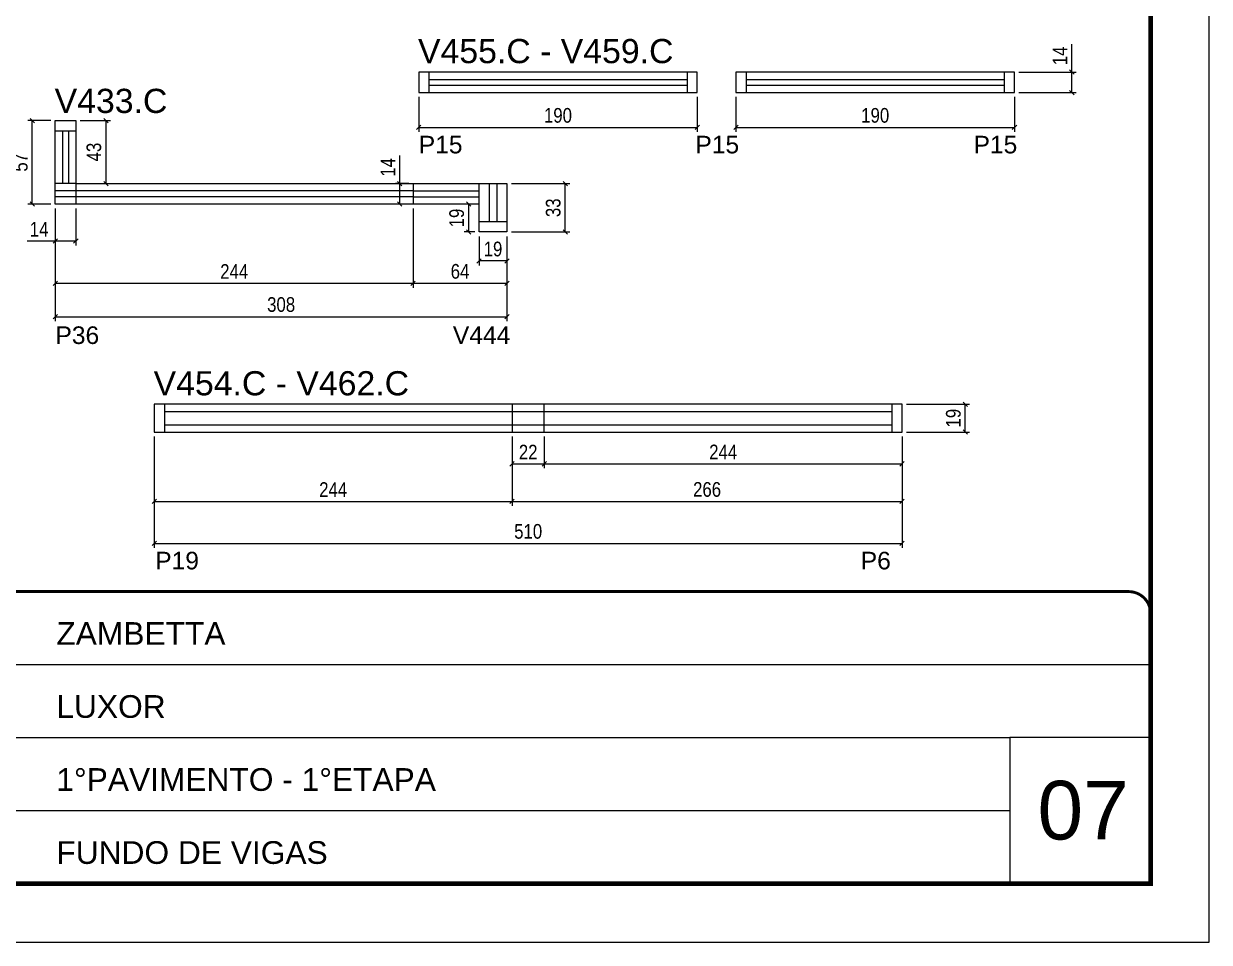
# Model space of a CAD drawing. Extents: x 1959 to 8212, y 239 to 4735.
# Drawn here: x 5819 to 6627, y 2537 to 3163 of the extents above; entities that cross this region are included whole.
import ezdxf

# ---------------------------------------------------------------- set-up
doc = ezdxf.new("R2010")
doc.units = 0
doc.linetypes.add('CONTINUO', pattern=[0])
doc.linetypes.add('DASHED', pattern=[0.75, 0.5, -0.25])
for name, color, linetype in [('5', 5, 'Continuous'), ('COTA', 241, 'Continuous'), ('NOMENCLATURA', 7, 'Continuous'), ('Painéis', 200, 'Continuous'), ('SARR_2.2x7', 40, 'Continuous'), ('SARR_EDITAR', 141, 'Continuous')]:
    doc.layers.add(name, color=color, linetype=linetype)
for name, color, linetype, lineweight in [('CARIMBO', 255, 'Continuous', 9), ('Folhas', 255, 'Continuous', 9), ('SARRAFO DE PRESSAO', 251, 'DASHED', 9)]:
    doc.layers.add(name, color=color, linetype=linetype, lineweight=lineweight)
doc.styles.add('ARIAL', font='arial.ttf')
doc.styles.add('COTA TECNICA', font='techl___.ttf', dxfattribs={"height": 10})
doc.styles.add('COTA TECNICA-50', font='techl___.ttf', dxfattribs={"height": 10})
doc.styles.get("Standard").update_dxf_attribs({"font": 'arial.ttf'})
doc.dimstyles.new('COTA PAINEL-50', dxfattribs={"dimtxt": 10, "dimasz": 3, "dimexe": 3, "dimexo": 3, "dimgap": 3, "dimtad": 1, "dimdec": 1, "dimzin": 12, "dimdsep": 46, "dimtxsty": 'COTA TECNICA-50', "dimblk1": 'OBLIQUE', "dimblk2": 'OBLIQUE', "dimsah": 1, "dimcen": 0.9, "dimclrd": 4, "dimclre": 4, "dimclrt": 240, "dimadec": 1, "dimazin": 3, "dimtfac": 1, "dimtdec": 1, "dimtmove": 0, "dimatfit": 3, "dimfxl": 1, "dimtolj": 1, "dimtzin": 12, "dimarcsym": 0})
doc.dimstyles.new('PAINEL', dxfattribs={"dimtxt": 10, "dimasz": 3, "dimexe": 3, "dimexo": 3, "dimgap": 3, "dimtad": 1, "dimdec": 1, "dimzin": 12, "dimdsep": 46, "dimtxsty": 'COTA TECNICA', "dimblk1": 'OBLIQUE', "dimblk2": 'OBLIQUE', "dimsah": 1, "dimcen": 0.9, "dimclrd": 4, "dimclre": 4, "dimclrt": 240, "dimadec": 1, "dimazin": 3, "dimtfac": 1, "dimtdec": 1, "dimtmove": 0, "dimatfit": 3, "dimfxl": 1, "dimtolj": 1, "dimtzin": 12, "dimarcsym": 0})

# ---------------------------------------------------------------- blocks, each defined once
blk = doc.blocks.new('9999999999')
at = {"color": 30, "linetype": 'CONTINUO'}
for p, q in [((98564.56, 34379.64), (99583.98, 34379.64)), ((98564.56, 34329.83), (99487.98, 34329.83)), ((99583.98, 34329.83), (99487.98, 34329.83)), ((99487.98, 34329.83), (99487.98, 34230.21)), ((98564.56, 34280.02), (99487.98, 34280.02))]:
    blk.add_line(p, q, dxfattribs=at)
at = {"color": 30, "linetype": 'CONTINUO', "const_width": 2}
blk.add_lwpolyline([(99583.98, 34230.21), (99583.98, 34414.45, 0.414214), (99568.98, 34429.45), (98228.98, 34429.45, 0.414214), (98213.98, 34414.45), (98213.98, 34245.21, 0.414214), (98228.98, 34230.21), (99583.98, 34230.21)], format="xyb", dxfattribs=at)
at = {"layer": 'Folhas'}
blk.add_lwpolyline([(98138.98, 34190.21), (99623.98, 34190.21), (99623.98, 35240.21), (98138.98, 35240.21)], close=True, dxfattribs=at)
at = {"layer": 'Folhas', "color": 30, "const_width": 3}
blk.add_lwpolyline([(98213.98, 34230.21), (99583.98, 34230.21), (99583.98, 35200.21), (98213.98, 35200.21)], close=True, dxfattribs=at)
at = {"color": 7, "linetype": 'Continuous', "ltscale": 5, "style": 'ARIAL'}
for s, height, p in [('ZAMBETTA', 15.483, (98837.68, 34393.13)), ('LUXOR', 15.483, (98837.68, 34343.32)), ('1°PAVIMENTO - 1°ETAPA', 15.4829, (98837.68, 34293.51)), ('FUNDO DE VIGAS', 15.4829, (98837.68, 34243.7))]:
    blk.add_text(s, height=height, dxfattribs=at).set_placement(p)
blk = doc.blocks.new('_Oblique')
at = {"color": 0, "linetype": 'ByBlock', "lineweight": -2}
blk.add_line((-0.5, -0.5), (0.5, 0.5), dxfattribs=at)
blk = doc.blocks.new('*D241')
at = {"layer": 'COTA', "color": 4, "lineweight": -2, "transparency": 16777216}
for p, q in [((5837.26, 3097.24), (5821.52, 3097.24)), ((5824.52, 3040.24), (5824.52, 3097.24)), ((5837.26, 3040.24), (5821.52, 3040.24))]:
    blk.add_line(p, q, dxfattribs=at)
at = {"layer": 'Defpoints', "color": 0, "transparency": 16777216}
for p in [(5824.52, 3097.24), (5840.26, 3097.24), (5840.26, 3040.24)]:
    blk.add_point(p, dxfattribs=at)
at = {"layer": 'COTA', "color": 4, "lineweight": -2, "transparency": 16777216, "xscale": 3, "yscale": 3, "zscale": 3}
for p, rotation in [((5824.52, 3097.24), 90), ((5824.52, 3040.24), 270)]:
    blk.add_blockref('_Oblique', p, dxfattribs=dict(at, rotation=rotation))
at = {"layer": 'COTA', "color": 240, "transparency": 16777216, "insert": (5816.41, 3068.74), "char_height": 10, "attachment_point": 5, "rotation": 90, "style": 'COTA TECNICA'}
blk.add_mtext('\\A1;57', dxfattribs=at)
blk = doc.blocks.new('*D242')
at = {"layer": 'COTA', "color": 4, "lineweight": -2, "transparency": 16777216}
for p, q in [((6151.26, 3054.24), (6191.08, 3054.24)), ((6188.08, 3021.24), (6188.08, 3054.24)), ((6151.26, 3021.24), (6191.08, 3021.24))]:
    blk.add_line(p, q, dxfattribs=at)
at = {"layer": 'Defpoints', "color": 0, "transparency": 16777216}
for p in [(6148.26, 3054.24), (6188.08, 3054.24), (6148.26, 3021.24)]:
    blk.add_point(p, dxfattribs=at)
at = {"layer": 'COTA', "color": 4, "lineweight": -2, "transparency": 16777216, "xscale": 3, "yscale": 3, "zscale": 3}
for p, rotation in [((6188.08, 3054.24), 90), ((6188.08, 3021.24), 270)]:
    blk.add_blockref('_Oblique', p, dxfattribs=dict(at, rotation=rotation))
at = {"layer": 'COTA', "color": 240, "transparency": 16777216, "insert": (6179.86, 3037.74), "char_height": 10, "attachment_point": 5, "rotation": 90, "style": 'COTA TECNICA'}
blk.add_mtext('\\A1;33', dxfattribs=at)
blk = doc.blocks.new('*D239')
at = {"layer": 'COTA', "color": 4, "lineweight": -2, "transparency": 16777216}
for p, q in [((6129.26, 3018.24), (6129.26, 2998.45)), ((6148.26, 3018.24), (6148.26, 2998.45)), ((6148.26, 3001.45), (6129.26, 3001.45))]:
    blk.add_line(p, q, dxfattribs=at)
at = {"layer": 'Defpoints', "color": 0, "transparency": 16777216}
for p in [(6129.26, 3021.24), (6148.26, 3021.24), (6129.26, 3001.45)]:
    blk.add_point(p, dxfattribs=at)
at = {"layer": 'COTA', "color": 4, "lineweight": -2, "transparency": 16777216, "xscale": 3, "yscale": 3, "zscale": 3, "rotation": 180}
blk.add_blockref('_Oblique', (6129.26, 3001.45), dxfattribs=at)
at = {"layer": 'COTA', "color": 4, "lineweight": -2, "transparency": 16777216, "xscale": 3, "yscale": 3, "zscale": 3}
blk.add_blockref('_Oblique', (6148.26, 3001.45), dxfattribs=at)
at = {"layer": 'COTA', "color": 240, "transparency": 16777216, "insert": (6138.76, 3009.54), "char_height": 10, "attachment_point": 5, "style": 'COTA TECNICA'}
blk.add_mtext('\\A1;19', dxfattribs=at)
blk = doc.blocks.new('*D240')
at = {"layer": 'COTA', "color": 4, "lineweight": -2, "transparency": 16777216}
for p, q in [((6126.26, 3040.24), (6119.1, 3040.24)), ((6122.1, 3040.24), (6122.1, 3021.24)), ((6126.26, 3021.24), (6119.1, 3021.24))]:
    blk.add_line(p, q, dxfattribs=at)
at = {"layer": 'Defpoints', "color": 0, "transparency": 16777216}
for p in [(6129.26, 3040.24), (6122.1, 3021.24), (6129.26, 3021.24)]:
    blk.add_point(p, dxfattribs=at)
at = {"layer": 'COTA', "color": 4, "lineweight": -2, "transparency": 16777216, "xscale": 3, "yscale": 3, "zscale": 3}
for p, rotation in [((6122.1, 3040.24), 90), ((6122.1, 3021.24), 270)]:
    blk.add_blockref('_Oblique', p, dxfattribs=dict(at, rotation=rotation))
at = {"layer": 'COTA', "color": 240, "transparency": 16777216, "insert": (6114.02, 3030.74), "char_height": 10, "attachment_point": 5, "rotation": 90, "style": 'COTA TECNICA'}
blk.add_mtext('\\A1;19', dxfattribs=at)
blk = doc.blocks.new('*D238')
at = {"layer": 'COTA', "color": 4, "lineweight": -2, "transparency": 16777216}
for p, q in [((5857.26, 3097.24), (5877.8, 3097.24)), ((5874.8, 3097.24), (5874.8, 3054.24)), ((5857.26, 3054.24), (5877.8, 3054.24))]:
    blk.add_line(p, q, dxfattribs=at)
at = {"layer": 'Defpoints', "color": 0, "transparency": 16777216}
for p in [(5854.26, 3097.24), (5854.26, 3054.24), (5874.8, 3054.24)]:
    blk.add_point(p, dxfattribs=at)
at = {"layer": 'COTA', "color": 4, "lineweight": -2, "transparency": 16777216, "xscale": 3, "yscale": 3, "zscale": 3}
for p, rotation in [((5874.8, 3097.24), 90), ((5874.8, 3054.24), 270)]:
    blk.add_blockref('_Oblique', p, dxfattribs=dict(at, rotation=rotation))
at = {"layer": 'COTA', "color": 240, "transparency": 16777216, "insert": (5866.59, 3075.74), "char_height": 10, "attachment_point": 5, "rotation": 90, "style": 'COTA TECNICA'}
blk.add_mtext('\\A1;43', dxfattribs=at)
blk = doc.blocks.new('*D243')
at = {"layer": 'COTA', "color": 4, "lineweight": -2, "transparency": 16777216}
for p, q in [((6075.17, 3054.24), (6075.17, 3073.35)), ((6081.26, 3054.24), (6072.17, 3054.24)), ((6075.17, 3040.24), (6075.17, 3054.24)), ((6081.26, 3040.24), (6072.17, 3040.24))]:
    blk.add_line(p, q, dxfattribs=at)
at = {"layer": 'Defpoints', "color": 0, "transparency": 16777216}
for p in [(6075.17, 3054.24), (6084.26, 3054.24), (6084.26, 3040.24)]:
    blk.add_point(p, dxfattribs=at)
at = {"layer": 'COTA', "color": 4, "lineweight": -2, "transparency": 16777216, "xscale": 3, "yscale": 3, "zscale": 3}
for p, rotation in [((6075.17, 3054.24), 90), ((6075.17, 3040.24), 270)]:
    blk.add_blockref('_Oblique', p, dxfattribs=dict(at, rotation=rotation))
at = {"layer": 'COTA', "color": 240, "transparency": 16777216, "insert": (6067.09, 3065.3), "char_height": 10, "attachment_point": 5, "rotation": 90, "style": 'COTA TECNICA'}
blk.add_mtext('\\A1;14', dxfattribs=at)
blk = doc.blocks.new('*D244')
at = {"layer": 'COTA', "color": 4, "lineweight": -2, "transparency": 16777216}
for p, q in [((5840.26, 3037.24), (5840.26, 2960.42)), ((6148.26, 3018.24), (6148.26, 2960.42)), ((5840.26, 2963.42), (6148.26, 2963.42))]:
    blk.add_line(p, q, dxfattribs=at)
at = {"layer": 'Defpoints', "color": 0, "transparency": 16777216}
for p in [(5840.26, 3040.24), (6148.26, 3021.24), (6148.26, 2963.42)]:
    blk.add_point(p, dxfattribs=at)
at = {"layer": 'COTA', "color": 4, "lineweight": -2, "transparency": 16777216, "xscale": 3, "yscale": 3, "zscale": 3, "rotation": 180}
blk.add_blockref('_Oblique', (5840.26, 2963.42), dxfattribs=at)
at = {"layer": 'COTA', "color": 4, "lineweight": -2, "transparency": 16777216, "xscale": 3, "yscale": 3, "zscale": 3}
blk.add_blockref('_Oblique', (6148.26, 2963.42), dxfattribs=at)
at = {"layer": 'COTA', "color": 240, "transparency": 16777216, "insert": (5994.26, 2971.67), "char_height": 10, "attachment_point": 5, "style": 'COTA TECNICA'}
blk.add_mtext('\\A1;308', dxfattribs=at)
blk = doc.blocks.new('*D245')
at = {"layer": 'COTA', "color": 4, "lineweight": -2, "transparency": 16777216}
for p, q in [((5840.26, 3037.24), (5840.26, 3012.02)), ((5854.26, 3037.24), (5854.26, 3012.02)), ((5840.26, 3015.02), (5821.14, 3015.02)), ((5854.26, 3015.02), (5840.26, 3015.02))]:
    blk.add_line(p, q, dxfattribs=at)
at = {"layer": 'Defpoints', "color": 0, "transparency": 16777216}
for p in [(5840.26, 3040.24), (5854.26, 3040.24), (5840.26, 3015.02)]:
    blk.add_point(p, dxfattribs=at)
at = {"layer": 'COTA', "color": 4, "lineweight": -2, "transparency": 16777216, "xscale": 3, "yscale": 3, "zscale": 3, "rotation": 180}
blk.add_blockref('_Oblique', (5840.26, 3015.02), dxfattribs=at)
at = {"layer": 'COTA', "color": 4, "lineweight": -2, "transparency": 16777216, "xscale": 3, "yscale": 3, "zscale": 3}
blk.add_blockref('_Oblique', (5854.26, 3015.02), dxfattribs=at)
at = {"layer": 'COTA', "color": 240, "transparency": 16777216, "insert": (5829.2, 3023.09), "char_height": 10, "attachment_point": 5, "style": 'COTA TECNICA'}
blk.add_mtext('\\A1;14', dxfattribs=at)
blk = doc.blocks.new('*D246')
at = {"layer": 'COTA', "color": 4, "lineweight": -2, "transparency": 16777216}
for p, q in [((5840.26, 3037.24), (5840.26, 2983.2)), ((6084.26, 3037.24), (6084.26, 2983.2)), ((5840.26, 2986.2), (6084.26, 2986.2))]:
    blk.add_line(p, q, dxfattribs=at)
at = {"layer": 'Defpoints', "color": 0, "transparency": 16777216}
for p in [(5840.26, 3040.24), (6084.26, 3040.24), (6084.26, 2986.2)]:
    blk.add_point(p, dxfattribs=at)
at = {"layer": 'COTA', "color": 4, "lineweight": -2, "transparency": 16777216, "xscale": 3, "yscale": 3, "zscale": 3, "rotation": 180}
blk.add_blockref('_Oblique', (5840.26, 2986.2), dxfattribs=at)
at = {"layer": 'COTA', "color": 4, "lineweight": -2, "transparency": 16777216, "xscale": 3, "yscale": 3, "zscale": 3}
blk.add_blockref('_Oblique', (6084.26, 2986.2), dxfattribs=at)
at = {"layer": 'COTA', "color": 240, "transparency": 16777216, "insert": (5962.26, 2994.27), "char_height": 10, "attachment_point": 5, "style": 'COTA TECNICA'}
blk.add_mtext('\\A1;244', dxfattribs=at)
blk = doc.blocks.new('*D247')
at = {"layer": 'COTA', "color": 4, "lineweight": -2, "transparency": 16777216}
for p, q in [((6084.26, 3037.24), (6084.26, 2983.2)), ((6148.26, 3018.24), (6148.26, 2983.2)), ((6084.26, 2986.2), (6148.26, 2986.2))]:
    blk.add_line(p, q, dxfattribs=at)
at = {"layer": 'Defpoints', "color": 0, "transparency": 16777216}
for p in [(6084.26, 3040.24), (6148.26, 3021.24), (6148.26, 2986.2)]:
    blk.add_point(p, dxfattribs=at)
at = {"layer": 'COTA', "color": 4, "lineweight": -2, "transparency": 16777216, "xscale": 3, "yscale": 3, "zscale": 3, "rotation": 180}
blk.add_blockref('_Oblique', (6084.26, 2986.2), dxfattribs=at)
at = {"layer": 'COTA', "color": 4, "lineweight": -2, "transparency": 16777216, "xscale": 3, "yscale": 3, "zscale": 3}
blk.add_blockref('_Oblique', (6148.26, 2986.2), dxfattribs=at)
at = {"layer": 'COTA', "color": 240, "transparency": 16777216, "insert": (6116.26, 2994.3), "char_height": 10, "attachment_point": 5, "style": 'COTA TECNICA'}
blk.add_mtext('\\A1;64', dxfattribs=at)
blk = doc.blocks.new('*D306')
at = {"layer": 'COTA', "color": 4, "linetype": 'ByBlock', "lineweight": -2, "transparency": 16777216}
for p, q in [((5907.75, 2881.7), (5907.75, 2805.8)), ((6417.75, 2881.7), (6417.75, 2805.8)), ((5907.75, 2808.8), (6417.75, 2808.8))]:
    blk.add_line(p, q, dxfattribs=at)
at = {"layer": 'Defpoints', "color": 0, "linetype": 'ByBlock', "transparency": 16777216}
for p in [(5907.75, 2884.7), (6417.75, 2884.7), (6417.75, 2808.8)]:
    blk.add_point(p, dxfattribs=at)
at = {"layer": 'COTA', "color": 4, "linetype": 'ByBlock', "lineweight": -2, "transparency": 16777216, "xscale": 3, "yscale": 3, "zscale": 3, "rotation": 180}
blk.add_blockref('_Oblique', (5907.75, 2808.8), dxfattribs=at)
at = {"layer": 'COTA', "color": 4, "linetype": 'ByBlock', "lineweight": -2, "transparency": 16777216, "xscale": 3, "yscale": 3, "zscale": 3}
blk.add_blockref('_Oblique', (6417.75, 2808.8), dxfattribs=at)
at = {"layer": 'COTA', "color": 240, "linetype": 'ByBlock', "transparency": 16777216, "insert": (6162.75, 2816.91), "char_height": 10, "attachment_point": 5, "style": 'COTA TECNICA-50'}
blk.add_mtext('\\A1;510', dxfattribs=at)
blk = doc.blocks.new('*D307')
at = {"layer": 'COTA', "color": 4, "lineweight": -2, "transparency": 16777216}
for p, q in [((5907.75, 2881.7), (5907.75, 2834.42)), ((6151.75, 2881.7), (6151.75, 2834.42)), ((5907.75, 2837.42), (6151.75, 2837.42))]:
    blk.add_line(p, q, dxfattribs=at)
at = {"layer": 'Defpoints', "color": 0, "transparency": 16777216}
for p in [(5907.75, 2884.7), (6151.75, 2884.7), (6151.75, 2837.42)]:
    blk.add_point(p, dxfattribs=at)
at = {"layer": 'COTA', "color": 4, "lineweight": -2, "transparency": 16777216, "xscale": 3, "yscale": 3, "zscale": 3, "rotation": 180}
blk.add_blockref('_Oblique', (5907.75, 2837.42), dxfattribs=at)
at = {"layer": 'COTA', "color": 4, "lineweight": -2, "transparency": 16777216, "xscale": 3, "yscale": 3, "zscale": 3}
blk.add_blockref('_Oblique', (6151.75, 2837.42), dxfattribs=at)
at = {"layer": 'COTA', "color": 240, "transparency": 16777216, "insert": (6029.75, 2845.49), "char_height": 10, "attachment_point": 5, "style": 'COTA TECNICA'}
blk.add_mtext('\\A1;244', dxfattribs=at)
blk = doc.blocks.new('*D308')
at = {"layer": 'COTA', "color": 4, "lineweight": -2, "transparency": 16777216}
for p, q in [((6151.75, 2881.7), (6151.75, 2834.42)), ((6417.75, 2881.7), (6417.75, 2834.42)), ((6151.75, 2837.42), (6417.75, 2837.42))]:
    blk.add_line(p, q, dxfattribs=at)
at = {"layer": 'Defpoints', "color": 0, "transparency": 16777216}
for p in [(6151.75, 2884.7), (6417.75, 2884.7), (6417.75, 2837.42)]:
    blk.add_point(p, dxfattribs=at)
at = {"layer": 'COTA', "color": 4, "lineweight": -2, "transparency": 16777216, "xscale": 3, "yscale": 3, "zscale": 3, "rotation": 180}
blk.add_blockref('_Oblique', (6151.75, 2837.42), dxfattribs=at)
at = {"layer": 'COTA', "color": 4, "lineweight": -2, "transparency": 16777216, "xscale": 3, "yscale": 3, "zscale": 3}
blk.add_blockref('_Oblique', (6417.75, 2837.42), dxfattribs=at)
at = {"layer": 'COTA', "color": 240, "transparency": 16777216, "insert": (6284.75, 2845.52), "char_height": 10, "attachment_point": 5, "style": 'COTA TECNICA'}
blk.add_mtext('\\A1;266', dxfattribs=at)
blk = doc.blocks.new('*D309')
at = {"layer": 'COTA', "color": 4, "lineweight": -2, "transparency": 16777216}
for p, q in [((6151.75, 2881.7), (6151.75, 2860.06)), ((6173.75, 2881.7), (6173.75, 2860.06)), ((6151.75, 2863.06), (6173.75, 2863.06))]:
    blk.add_line(p, q, dxfattribs=at)
at = {"layer": 'Defpoints', "color": 0, "transparency": 16777216}
for p in [(6151.75, 2884.7), (6173.75, 2884.7), (6173.75, 2863.06)]:
    blk.add_point(p, dxfattribs=at)
at = {"layer": 'COTA', "color": 4, "lineweight": -2, "transparency": 16777216, "xscale": 3, "yscale": 3, "zscale": 3, "rotation": 180}
blk.add_blockref('_Oblique', (6151.75, 2863.06), dxfattribs=at)
at = {"layer": 'COTA', "color": 4, "lineweight": -2, "transparency": 16777216, "xscale": 3, "yscale": 3, "zscale": 3}
blk.add_blockref('_Oblique', (6173.75, 2863.06), dxfattribs=at)
at = {"layer": 'COTA', "color": 240, "transparency": 16777216, "insert": (6162.75, 2871.06), "char_height": 10, "attachment_point": 5, "style": 'COTA TECNICA'}
blk.add_mtext('\\A1;22', dxfattribs=at)
blk = doc.blocks.new('*D310')
at = {"layer": 'COTA', "color": 4, "lineweight": -2, "transparency": 16777216}
for p, q in [((6173.75, 2881.7), (6173.75, 2860.06)), ((6417.75, 2881.7), (6417.75, 2860.06)), ((6173.75, 2863.06), (6417.75, 2863.06))]:
    blk.add_line(p, q, dxfattribs=at)
at = {"layer": 'Defpoints', "color": 0, "transparency": 16777216}
for p in [(6173.75, 2884.7), (6417.75, 2884.7), (6417.75, 2863.06)]:
    blk.add_point(p, dxfattribs=at)
at = {"layer": 'COTA', "color": 4, "lineweight": -2, "transparency": 16777216, "xscale": 3, "yscale": 3, "zscale": 3, "rotation": 180}
blk.add_blockref('_Oblique', (6173.75, 2863.06), dxfattribs=at)
at = {"layer": 'COTA', "color": 4, "lineweight": -2, "transparency": 16777216, "xscale": 3, "yscale": 3, "zscale": 3}
blk.add_blockref('_Oblique', (6417.75, 2863.06), dxfattribs=at)
at = {"layer": 'COTA', "color": 240, "transparency": 16777216, "insert": (6295.75, 2871.13), "char_height": 10, "attachment_point": 5, "style": 'COTA TECNICA'}
blk.add_mtext('\\A1;244', dxfattribs=at)
blk = doc.blocks.new('*D311')
at = {"layer": 'COTA', "color": 4, "lineweight": -2, "transparency": 16777216}
for p, q in [((6420.75, 2903.7), (6463.83, 2903.7)), ((6460.83, 2884.7), (6460.83, 2903.7)), ((6420.75, 2884.7), (6463.83, 2884.7))]:
    blk.add_line(p, q, dxfattribs=at)
at = {"layer": 'Defpoints', "color": 0, "transparency": 16777216}
for p in [(6417.75, 2903.7), (6460.83, 2903.7), (6417.75, 2884.7)]:
    blk.add_point(p, dxfattribs=at)
at = {"layer": 'COTA', "color": 4, "lineweight": -2, "transparency": 16777216, "xscale": 3, "yscale": 3, "zscale": 3}
for p, rotation in [((6460.83, 2903.7), 90), ((6460.83, 2884.7), 270)]:
    blk.add_blockref('_Oblique', p, dxfattribs=dict(at, rotation=rotation))
at = {"layer": 'COTA', "color": 240, "transparency": 16777216, "insert": (6452.75, 2894.2), "char_height": 10, "attachment_point": 5, "rotation": 90, "style": 'COTA TECNICA'}
blk.add_mtext('\\A1;19', dxfattribs=at)
blk = doc.blocks.new('*D316')
at = {"layer": 'COTA', "color": 4, "linetype": 'ByBlock', "lineweight": -2, "transparency": 16777216}
for p, q in [((6088.07, 3113.32), (6088.07, 3089.58)), ((6278.07, 3113.32), (6278.07, 3089.58)), ((6088.07, 3092.58), (6278.07, 3092.58))]:
    blk.add_line(p, q, dxfattribs=at)
at = {"layer": 'Defpoints', "color": 0, "linetype": 'ByBlock', "transparency": 16777216}
for p in [(6088.07, 3116.32), (6278.07, 3116.32), (6278.07, 3092.58)]:
    blk.add_point(p, dxfattribs=at)
at = {"layer": 'COTA', "color": 4, "linetype": 'ByBlock', "lineweight": -2, "transparency": 16777216, "xscale": 3, "yscale": 3, "zscale": 3, "rotation": 180}
blk.add_blockref('_Oblique', (6088.07, 3092.58), dxfattribs=at)
at = {"layer": 'COTA', "color": 4, "linetype": 'ByBlock', "lineweight": -2, "transparency": 16777216, "xscale": 3, "yscale": 3, "zscale": 3}
blk.add_blockref('_Oblique', (6278.07, 3092.58), dxfattribs=at)
at = {"layer": 'COTA', "color": 240, "linetype": 'ByBlock', "transparency": 16777216, "insert": (6183.07, 3100.71), "char_height": 10, "attachment_point": 5, "style": 'COTA TECNICA-50'}
blk.add_mtext('\\A1;190', dxfattribs=at)
blk = doc.blocks.new('*D318')
at = {"layer": 'COTA', "color": 4, "linetype": 'ByBlock', "lineweight": -2, "transparency": 16777216}
for p, q in [((6304.43, 3113.32), (6304.43, 3089.58)), ((6494.43, 3113.32), (6494.43, 3089.58)), ((6304.43, 3092.58), (6494.43, 3092.58))]:
    blk.add_line(p, q, dxfattribs=at)
at = {"layer": 'Defpoints', "color": 0, "linetype": 'ByBlock', "transparency": 16777216}
for p in [(6304.43, 3116.32), (6494.43, 3116.32), (6494.43, 3092.58)]:
    blk.add_point(p, dxfattribs=at)
at = {"layer": 'COTA', "color": 4, "linetype": 'ByBlock', "lineweight": -2, "transparency": 16777216, "xscale": 3, "yscale": 3, "zscale": 3, "rotation": 180}
blk.add_blockref('_Oblique', (6304.43, 3092.58), dxfattribs=at)
at = {"layer": 'COTA', "color": 4, "linetype": 'ByBlock', "lineweight": -2, "transparency": 16777216, "xscale": 3, "yscale": 3, "zscale": 3}
blk.add_blockref('_Oblique', (6494.43, 3092.58), dxfattribs=at)
at = {"layer": 'COTA', "color": 240, "linetype": 'ByBlock', "transparency": 16777216, "insert": (6399.43, 3100.71), "char_height": 10, "attachment_point": 5, "style": 'COTA TECNICA-50'}
blk.add_mtext('\\A1;190', dxfattribs=at)
blk = doc.blocks.new('*D319')
at = {"layer": 'COTA', "color": 4, "lineweight": -2, "transparency": 16777216}
for p, q in [((6533.51, 3130.32), (6533.51, 3149.44)), ((6497.43, 3130.32), (6536.51, 3130.32)), ((6533.51, 3116.32), (6533.51, 3130.32)), ((6497.43, 3116.32), (6536.51, 3116.32))]:
    blk.add_line(p, q, dxfattribs=at)
at = {"layer": 'Defpoints', "color": 0, "transparency": 16777216}
for p in [(6494.43, 3130.32), (6533.51, 3130.32), (6494.43, 3116.32)]:
    blk.add_point(p, dxfattribs=at)
at = {"layer": 'COTA', "color": 4, "lineweight": -2, "transparency": 16777216, "xscale": 3, "yscale": 3, "zscale": 3}
for p, rotation in [((6533.51, 3130.32), 90), ((6533.51, 3116.32), 270)]:
    blk.add_blockref('_Oblique', p, dxfattribs=dict(at, rotation=rotation))
at = {"layer": 'COTA', "color": 240, "transparency": 16777216, "insert": (6525.43, 3141.38), "char_height": 10, "attachment_point": 5, "rotation": 90, "style": 'COTA TECNICA'}
blk.add_mtext('\\A1;14', dxfattribs=at)

msp = doc.modelspace()

# ---------------------------------------------------------------- linework, layer by layer
at = {"layer": 'COTA'}
for p, q in [((5854.26, 3054.24), (5840.26, 3054.24)), ((6129.26, 3040.24), (6129.26, 3054.24))]:
    msp.add_line(p, q, dxfattribs=at)
at = {"layer": 'Painéis', "linetype": 'ByBlock'}
for p, q in [((5840.26, 3040.24), (5840.26, 3097.24)), ((5840.26, 3097.24), (5854.26, 3097.24)), ((5854.26, 3097.24), (5854.26, 3040.24)), ((5854.26, 3054.24), (6148.26, 3054.24)), ((6084.26, 3054.24), (6084.26, 3040.24)), ((6148.26, 3054.24), (6148.26, 3021.24)), ((6129.26, 3040.24), (5840.26, 3040.24)), ((6129.26, 3021.24), (6129.26, 3040.24)), ((6148.26, 3021.24), (6129.26, 3021.24)), ((5907.75, 2903.7), (5907.75, 2884.7)), ((6417.75, 2903.7), (5907.75, 2903.7)), ((6151.75, 2903.7), (6151.75, 2884.7)), ((6173.75, 2884.7), (6173.75, 2903.7)), ((6417.75, 2884.7), (6417.75, 2903.7)), ((5907.75, 2884.7), (6417.75, 2884.7))]:
    msp.add_line(p, q, dxfattribs=at)
for points in [[(6088.07, 3130.32), (6088.07, 3116.32), (6278.07, 3116.32), (6278.07, 3130.32)], [(6304.43, 3130.32), (6304.43, 3116.32), (6494.43, 3116.32), (6494.43, 3130.32)]]:
    msp.add_lwpolyline(points, close=True, dxfattribs=at)
at = {"layer": 'SARR_2.2x7', "linetype": 'Continuous'}
for p, q in [((6095.07, 3130.32), (6095.07, 3116.32)), ((6271.07, 3130.32), (6271.07, 3116.32)), ((6311.43, 3130.32), (6311.43, 3116.32)), ((6487.43, 3130.32), (6487.43, 3116.32)), ((5840.26, 3090.24), (5854.26, 3090.24)), ((6136.26, 3028.24), (6136.26, 3054.24)), ((6141.26, 3054.24), (6141.26, 3028.24)), ((6148.26, 3028.24), (6129.26, 3028.24)), ((5914.75, 2903.7), (5914.75, 2884.7)), ((6410.75, 2903.7), (6410.75, 2884.7)), ((5914.75, 2898.7), (6151.75, 2898.7)), ((6151.75, 2898.7), (6410.75, 2898.7)), ((5914.75, 2889.7), (6151.75, 2889.7)), ((6151.75, 2889.7), (6410.75, 2889.7))]:
    msp.add_line(p, q, dxfattribs=at)
at = {"layer": 'SARR_EDITAR', "linetype": 'Continuous'}
for p, q in [((6095.07, 3125.32), (6271.07, 3125.32)), ((6095.07, 3121.32), (6271.07, 3121.32)), ((6311.43, 3125.32), (6487.43, 3125.32)), ((6311.43, 3121.32), (6487.43, 3121.32)), ((5845.26, 3090.24), (5845.26, 3054.24)), ((5849.26, 3090.24), (5849.26, 3054.24)), ((6084.26, 3049.24), (5840.26, 3049.24)), ((6084.26, 3049.24), (6129.26, 3049.24)), ((6084.26, 3045.24), (5840.26, 3045.24)), ((6084.26, 3045.24), (6129.26, 3045.24))]:
    msp.add_line(p, q, dxfattribs=at)

# ---------------------------------------------------------------- block references
at = {"layer": 'SARRAFO DE PRESSAO', "color": 6, "linetype": 'ByBlock'}
msp.add_blockref('9999999999', (-92996.71, -31653.56), dxfattribs=at)

# ---------------------------------------------------------------- texts
at = {"layer": '5', "linetype": 'Continuous'}
for s, rotation, p in [('P15', 0.00004, (6088.15, 3074.83)), ('P15', 0.00004, (6276.81, 3074.83)), ('P15', 0.00004, (6466.49, 3074.83)), ('P36', 359.99996, (5840.34, 2944.81)), ('V444', 359.99996, (6111.39, 2944.81)), ('P19', 359.99996, (5908.39, 2791.04)), ('P6', 359.99996, (6389.57, 2791.04))]:
    msp.add_text(s, height=12, rotation=rotation, dxfattribs=at).set_placement(p)
at = {"layer": 'CARIMBO', "style": 'ARIAL'}
msp.add_text('07', height=40, dxfattribs=at).set_placement((6510.13, 2606.79))
at = {"layer": 'NOMENCLATURA', "linetype": 'Continuous'}
for s, p in [('V455.C - V459.C', (6087.6, 3136.38)), ('V433.C', (5839.79, 3102.4)), ('V454.C - V462.C', (5907.28, 2909.76))]:
    msp.add_text(s, height=16.5, dxfattribs=at).set_placement(p)

# ---------------------------------------------------------------- dimensions: what is measured, and where the dimension line sits
at = {"layer": 'COTA'}
for base, p1, p2, angle, picture, middle in [((6533.51, 3130.32), (6494.43, 3116.32), (6494.43, 3130.32), 90, '*D319', (6525.43, 3141.38)), ((5824.52, 3097.24), (5840.26, 3040.24), (5840.26, 3097.24), 270, '*D241', (5816.41, 3068.74)), ((5874.8, 3054.24), (5854.26, 3097.24), (5854.26, 3054.24), 270, '*D238', (5866.59, 3075.74)), ((6075.17, 3054.24), (6084.26, 3040.24), (6084.26, 3054.24), 270, '*D243', (6067.09, 3065.3)), ((6188.08, 3054.24), (6148.26, 3021.24), (6148.26, 3054.24), 270, '*D242', (6179.86, 3037.74)), ((6122.1, 3021.24), (6129.26, 3040.24), (6129.26, 3021.24), 270, '*D240', (6114.02, 3030.74)), ((6460.83, 2903.7), (6417.75, 2884.7), (6417.75, 2903.7), 90, '*D311', (6452.75, 2894.2))]:
    dim = msp.add_linear_dim(base=base, p1=p1, p2=p2, angle=angle, dimstyle='PAINEL', dxfattribs=at)
    dim.commit()
    dim.dimension.update_dxf_attribs({"geometry": picture, "text_midpoint": middle})
at = {"layer": 'COTA', "color": 1, "linetype": 'ByBlock'}
for base, p1, p2, picture, middle in [((6278.07, 3092.58), (6088.07, 3116.32), (6278.07, 3116.32), '*D316', (6183.07, 3100.71)), ((6494.43, 3092.58), (6304.43, 3116.32), (6494.43, 3116.32), '*D318', (6399.43, 3100.71)), ((6417.75, 2808.8), (5907.75, 2884.7), (6417.75, 2884.7), '*D306', (6162.75, 2816.91))]:
    dim = msp.add_linear_dim(base=base, p1=p1, p2=p2, dimstyle='COTA PAINEL-50', override={"dimarcsym": 1}, dxfattribs=at)
    dim.commit()
    dim.dimension.update_dxf_attribs({"geometry": picture, "text_midpoint": middle})
at = {"layer": 'COTA'}
for base, p1, p2, picture, middle in [((5840.26, 3015.02), (5854.26, 3040.24), (5840.26, 3040.24), '*D245', (5829.2, 3023.09)), ((6148.26, 2963.42), (5840.26, 3040.24), (6148.26, 3021.24), '*D244', (5994.26, 2971.67)), ((6129.26, 3001.45), (6148.26, 3021.24), (6129.26, 3021.24), '*D239', (6138.76, 3009.54)), ((6151.75, 2837.42), (5907.75, 2884.7), (6151.75, 2884.7), '*D307', (6029.75, 2845.49)), ((6173.75, 2863.06), (6151.75, 2884.7), (6173.75, 2884.7), '*D309', (6162.75, 2871.06))]:
    dim = msp.add_linear_dim(base=base, p1=p1, p2=p2, dimstyle='PAINEL', dxfattribs=at)
    dim.commit()
    dim.dimension.update_dxf_attribs({"geometry": picture, "text_midpoint": middle})
for base, p1, p2, picture, middle in [((6084.26, 2986.2), (5840.26, 3040.24), (6084.26, 3040.24), '*D246', (5962.26, 2994.27)), ((6148.26, 2986.2), (6084.26, 3040.24), (6148.26, 3021.24), '*D247', (6116.26, 2994.3)), ((6417.75, 2837.42), (6151.75, 2884.7), (6417.75, 2884.7), '*D308', (6284.75, 2845.52)), ((6417.75, 2863.06), (6173.75, 2884.7), (6417.75, 2884.7), '*D310', (6295.75, 2871.13))]:
    dim = msp.add_linear_dim(base=base, p1=p1, p2=p2, dimstyle='PAINEL', override={"dimtmove": 1}, dxfattribs=at)
    dim.commit()
    dim.dimension.update_dxf_attribs({"geometry": picture, "text_midpoint": middle})

doc.saveas('drawing.dxf')
